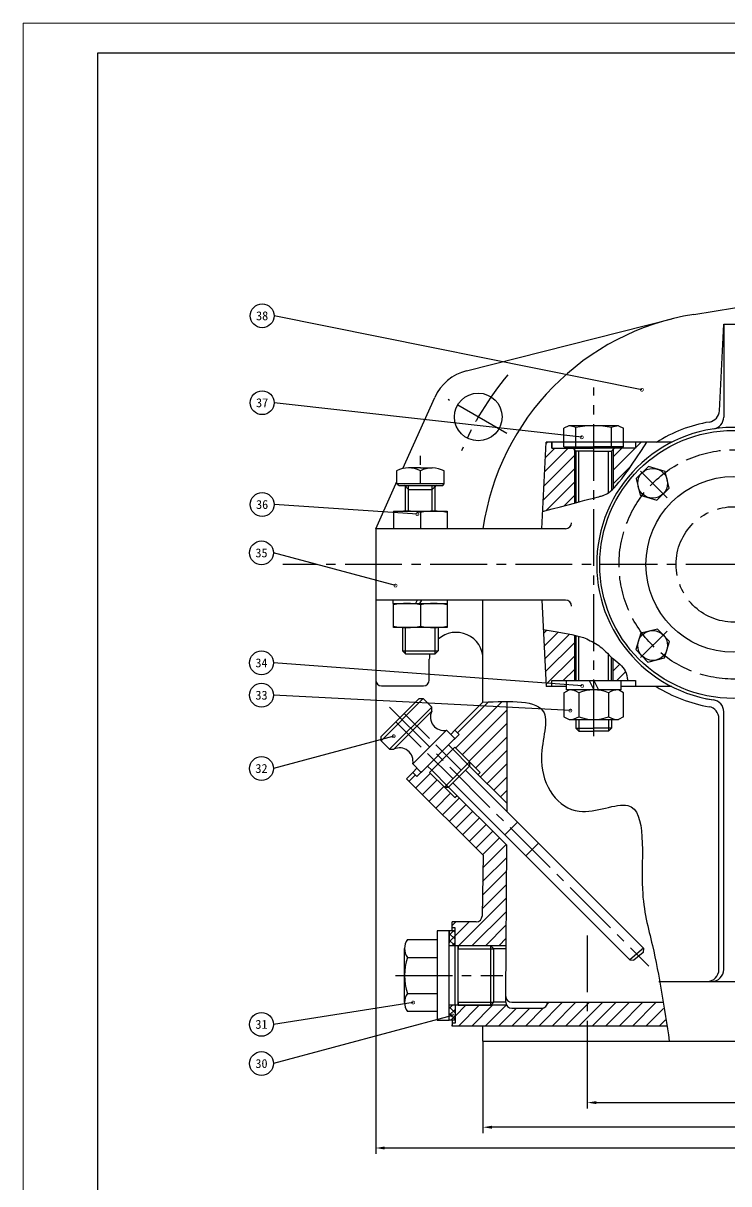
# Model space of a CAD drawing. Header units: millimetres. Extents: x -4 to 3231, y -4 to 1068.
# Drawn here: x 703.8 to 940.4, y 678 to 1067.6 of the extents above; entities that cross this region are included whole.
import ezdxf
from ezdxf import colors
from ezdxf.entities.mleader import LeaderData, LeaderLine
from ezdxf.enums import TextEntityAlignment as Align
from ezdxf.math import Vec2, Vec3

# ---------------------------------------------------------------- set-up
doc = ezdxf.new("R2010")
doc.units = ezdxf.units.MM
doc.linetypes.add('ACAD_ISO02W100', pattern=[15, 12, -3])
doc.linetypes.add('CENTER2', pattern=[28.575, 19.05, -3.175, 3.175, -3.175])
for name, color, linetype, lineweight in [('41螺栓', 7, 'Continuous', 30), ('42螺母', 7, 'Continuous', 30), ('42螺母-弹性垫片', 7, 'Continuous', 30), ('剖面线', 5, 'Continuous', 20), ('标注线', 3, 'Continuous', 20), ('粗实线', 7, 'Continuous', 30), ('粗实线层', 7, 'Continuous', 30)]:
    doc.layers.add(name, color=color, linetype=linetype, lineweight=lineweight)
for name, color, linetype in [('中心线', 1, 'CENTER2'), ('细实线', 7, 'Continuous'), ('细实线层', 7, 'Continuous'), ('虚线层', 7, 'ACAD_ISO02W100'), ('齿轮分度圆', 80, 'CENTER2')]:
    doc.layers.add(name, color=color, linetype=linetype)
doc.styles.get("Standard").update_dxf_attribs({"font": 'txt', "bigfont": 'gbcbig.shx'})
doc.styles.add('国标字母', font='simfang.ttf', dxfattribs={"width": 0.667, "height": 5})
doc.dimstyles.new('直线', dxfattribs={"dimtxt": 5, "dimasz": 3, "dimexe": 2, "dimexo": 0, "dimgap": 1, "dimtad": 1, "dimdec": 0, "dimdsep": 46, "dimtxsty": 'Standard', "dimcen": 2.5, "dimadec": 0, "dimazin": 0, "dimtfac": 1, "dimtdec": 0, "dimtix": 1, "dimtmove": 0, "dimatfit": 3, "dimfxl": 1, "dimtfill": 1, "dimarcsym": 1})
pattern_1 = [(45, (-1764.066, -3005.4543), (-2.245064, 2.245064), [])]

# ---------------------------------------------------------------- blocks, each defined once
blk = doc.blocks.new('*U4')
at = {"layer": '中心线', "color": 0}
blk.add_line((4.87, -4.87), (-4.07, 4.07), dxfattribs=at)
at = {"layer": '粗实线', "color": 0}
blk.add_lwpolyline([(-5.54, 1.61), (-4.17, -4), (1.38, -5.61), (5.54, -1.61), (4.17, 4), (-1.38, 5.61)], close=True, dxfattribs=at)
blk.add_circle((0, 0), 5, dxfattribs=at)
blk = doc.blocks.new('*U5')
at = {"layer": '粗实线', "color": 0, "linetype": 'ByBlock', "lineweight": -2, "transparency": 16777216}
blk.add_blockref('*U4', (2678.99, 3918.57), dxfattribs=at)
for p, rotation in [((2733.43, 3918.57), 270), ((2678.99, 3864.12), 90), ((2733.43, 3864.12), 180)]:
    blk.add_blockref('*U4', p, dxfattribs=dict(at, rotation=rotation))
blk = doc.blocks.new('*D6')
at = {"layer": 'Defpoints', "color": 0, "transparency": 16777216}
for p in [(821.99, 847.09), (1341.14, 847.09), (821.99, 689.99)]:
    blk.add_point(p, dxfattribs=at)
at = {"layer": '标注线', "color": 0, "lineweight": -2, "transparency": 16777216}
for p, q in [((821.99, 847.09), (821.99, 687.99)), ((1341.14, 847.09), (1341.14, 687.99)), ((1338.14, 689.99), (824.99, 689.99))]:
    blk.add_line(p, q, dxfattribs=at)
at = {"layer": '标注线', "color": 0, "transparency": 16777216}
for points in [[(824.99, 690.49), (824.99, 689.49), (821.99, 689.99)], [(1338.14, 690.49), (1338.14, 689.49), (1341.14, 689.99)]]:
    blk.add_solid(points, dxfattribs=at)
at = {"layer": '标注线', "color": 0, "transparency": 16777216, "insert": (1081.57, 693.49), "char_height": 5, "attachment_point": 5, "bg_fill": 3, "box_fill_scale": 1.1, "bg_fill_color": 256, "bg_fill_true_color": 13158600, "bg_fill_transparency": 0}
blk.add_mtext('519', dxfattribs=at)
blk = doc.blocks.new('*D7')
at = {"layer": 'Defpoints', "color": 0, "transparency": 16777216}
for p in [(857.99, 725.89), (1305.14, 725.89), (857.99, 696.97)]:
    blk.add_point(p, dxfattribs=at)
at = {"layer": '标注线', "color": 0, "lineweight": -2, "transparency": 16777216}
for p, q in [((857.99, 725.89), (857.99, 694.97)), ((1305.14, 725.89), (1305.14, 694.97)), ((1302.14, 696.97), (860.99, 696.97))]:
    blk.add_line(p, q, dxfattribs=at)
at = {"layer": '标注线', "color": 0, "transparency": 16777216}
for points in [[(860.99, 697.47), (860.99, 696.47), (857.99, 696.97)], [(1302.14, 697.47), (1302.14, 696.47), (1305.14, 696.97)]]:
    blk.add_solid(points, dxfattribs=at)
at = {"layer": '标注线', "color": 0, "transparency": 16777216, "insert": (1081.57, 700.47), "char_height": 5, "attachment_point": 5, "bg_fill": 3, "box_fill_scale": 1.1, "bg_fill_color": 256, "bg_fill_true_color": 13158600, "bg_fill_transparency": 0}
blk.add_mtext('447', dxfattribs=at)
blk = doc.blocks.new('*D9')
at = {"layer": 'Defpoints', "color": 0, "transparency": 16777216}
for p in [(892.99, 714.33), (1270.14, 714.33), (1270.14, 705.23)]:
    blk.add_point(p, dxfattribs=at)
at = {"layer": '标注线', "color": 0, "lineweight": -2, "transparency": 16777216}
for p, q in [((892.99, 714.33), (892.99, 703.23)), ((1270.14, 714.33), (1270.14, 703.23)), ((895.99, 705.23), (1267.14, 705.23))]:
    blk.add_line(p, q, dxfattribs=at)
at = {"layer": '标注线', "color": 0, "transparency": 16777216}
for points in [[(895.99, 705.73), (895.99, 704.73), (892.99, 705.23)], [(1267.14, 705.73), (1267.14, 704.73), (1270.14, 705.23)]]:
    blk.add_solid(points, dxfattribs=at)
at = {"layer": '标注线', "color": 0, "transparency": 16777216, "insert": (1081.57, 708.73), "char_height": 5, "attachment_point": 5, "bg_fill": 3, "box_fill_scale": 1.1, "bg_fill_color": 256, "bg_fill_true_color": 13158600, "bg_fill_transparency": 0}
blk.add_mtext('377', dxfattribs=at)
blk = doc.blocks.new('_TagCircle')
at = {"color": 0, "linetype": 'ByBlock', "lineweight": -2, "transparency": 16777216}
blk.add_circle((0, 0), 4, dxfattribs=at)
at = {"layer": '细实线', "color": 0, "transparency": 16777216, "style": '国标字母'}
blk.add_attdef('TAGNUMBER', text='', height=3, dxfattribs=at).set_placement((0, -1.5), align=Align.CENTER)
blk = doc.blocks.new('_DotSmall')
at = {"color": 0, "linetype": 'ByBlock', "const_width": 0.5}
blk.add_lwpolyline([(-0.0625, 0, 1), (0.0625, 0, 1)], format="xyb", close=True, dxfattribs=at)

msp = doc.modelspace()

# ---------------------------------------------------------------- hatches: boundary and pattern name
at = {"layer": '剖面线'}
h = msp.add_hatch(dxfattribs=at)
h.set_pattern_fill('ANSI31', color=0)
h.set_pattern_definition(pattern_1)
edge = h.paths.add_edge_path()
edge.add_spline(control_points=[(865.99, 839.52), (863.39, 839.68), (860.69, 839.67), (857.99, 839.66)], knot_values=[0, 0, 0, 0, 7.517205, 7.517205, 7.517205, 7.517205], degree=3, periodic=0)
edge.add_line((857.99, 839.66), (848.57, 830.24))
edge.add_line((848.57, 830.24), (849.99, 828.82))
edge.add_line((849.99, 828.82), (846.45, 825.29))
edge.add_line((846.45, 825.29), (847.86, 823.87))
edge.add_line((847.86, 823.87), (848.57, 824.58))
edge.add_line((848.57, 824.58), (853.52, 819.63))
edge.add_line((853.52, 819.63), (857.06, 816.09))
edge.add_line((857.06, 816.09), (856.35, 815.39))
edge.add_line((856.35, 815.39), (865.99, 805.74))
edge.add_line((865.99, 805.74), (865.99, 839.52))
h.paths.add_polyline_path([(849.28, 808.32), (848.57, 807.61), (845.04, 811.14), (840.09, 816.09), (840.79, 816.8), (839.38, 818.21), (835.84, 814.68), (834.43, 816.09), (832.31, 813.97), (858.01, 788.27), (857.71, 767.86, -0.40987), (855.71, 765.89), (847.66, 765.89), (847.66, 763.89), (848.66, 763.89), (848.66, 757.89), (860.66, 757.89), (865.76, 757.89), (865.96, 791.64)])
edge = h.paths.add_edge_path()
edge.add_spline(control_points=[(919.59, 730.89), (919.12, 733.55), (918.65, 736.22), (918.18, 738.89)], knot_values=[131.869223, 131.869223, 131.869223, 131.869223, 140.007208, 140.007208, 140.007208, 140.007208], degree=3, periodic=0)
edge.add_line((918.18, 738.89), (879.66, 738.89))
edge.add_arc((877.66, 738.89), 2, -90, 0, ccw=False)
edge.add_line((877.66, 736.89), (867.66, 736.89))
edge.add_arc((867.66, 738.89), 2, 210, 270, ccw=False)
edge.add_line((865.93, 737.89), (860.66, 737.89))
edge.add_line((860.66, 737.89), (848.66, 737.89))
edge.add_line((848.66, 737.89), (848.66, 731.89))
edge.add_line((848.66, 731.89), (847.66, 731.89))
edge.add_line((847.66, 731.89), (847.66, 730.89))
edge.add_line((847.66, 730.89), (919.59, 730.89))
h = msp.add_hatch(dxfattribs=at)
h.set_pattern_fill('ANSI31', color=0, scale=0.5)
h.set_pattern_definition([(45, (-1764.0659, -3005.4543), (-1.122532, 1.122532), [])])
h.paths.add_polyline_path([(848.66, 762.89), (846.66, 762.89), (846.66, 758.89, 0.414214), (847.66, 757.89, 0.414214), (848.66, 758.89)])
h.paths.add_polyline_path([(848.66, 736.89, 0.414214), (847.66, 737.89, 0.414214), (846.66, 736.89), (846.66, 732.89), (848.66, 732.89)])
h = msp.add_hatch(dxfattribs=at)
h.set_pattern_fill('ANSI31', color=0, scale=0.5, angle=90)
h.set_pattern_definition([(135, (-1764.0659, -3005.4543), (-1.122532, -1.122532), [])])
h.paths.add_polyline_path([(848.66, 762.89), (846.66, 762.89), (846.66, 758.89, 0.414214), (847.66, 757.89, 0.414214), (848.66, 758.89)])
h.paths.add_polyline_path([(848.66, 736.89, 0.414214), (847.66, 737.89, 0.414214), (846.66, 736.89), (846.66, 732.89), (848.66, 732.89)])
at = {"layer": '细实线'}
h = msp.add_hatch(dxfattribs=at)
h.set_pattern_fill('ANSI31', color=0)
h.set_pattern_definition(pattern_1)
edge = h.paths.add_edge_path()
edge.add_spline(control_points=[(888.64, 862.16), (886.59, 862.61), (883.39, 863.2), (878.17, 864.04)], knot_values=[11.751422, 11.751422, 11.751422, 11.751422, 13.580338, 13.580338, 13.580338, 13.580338], degree=3, periodic=0)
edge.add_line((878.17, 864.04), (879.13, 844.88))
edge.add_line((879.13, 844.88), (881.14, 844.88))
edge.add_line((881.14, 844.88), (881.14, 846.88))
edge.add_line((881.14, 846.88), (888.64, 846.88))
edge.add_line((888.64, 846.88), (888.64, 862.16))
edge = h.paths.add_edge_path()
edge.add_spline(control_points=[(906.55, 846.88), (906.36, 848.03), (905.83, 851.13), (903.17, 852.97), (901.14, 854.68)], knot_values=[27.071396, 27.071396, 27.071396, 27.071396, 30.447556, 36.218456, 36.218456, 36.218456, 36.218456], degree=3, periodic=0)
edge.add_line((901.64, 854.26), (901.64, 846.88))
edge.add_line((901.64, 846.88), (906.55, 846.88))
edge = h.paths.add_edge_path()
edge.add_arc((888.04, 924.29), 0.6, 0, 90)
edge.add_line((888.04, 924.89), (881.14, 924.89))
edge.add_line((881.14, 924.89), (881.14, 926.89))
edge.add_line((881.14, 926.89), (879.13, 926.89))
edge.add_line((879.13, 926.89), (877.96, 903.67))
edge.add_spline(control_points=[(877.96, 903.67), (882.49, 904.87), (885.97, 905.78), (888.64, 906.48)], knot_values=[18.814862, 18.814862, 18.814862, 18.814862, 19.592617, 19.592617, 19.592617, 19.592617], degree=3, periodic=0)
edge.add_line((888.64, 906.48), (888.64, 924.29))
edge = h.paths.add_edge_path()
edge.add_spline(control_points=[(901.64, 911.24), (903.73, 913.33), (906.9, 917.59), (912.98, 926.89)], knot_values=[24.965026, 24.965026, 24.965026, 24.965026, 29.467372, 29.467372, 29.467372, 29.467372], degree=3, periodic=0)
edge.add_line((912.98, 926.89), (909.14, 926.89))
edge.add_line((909.14, 926.89), (909.14, 924.89))
edge.add_line((909.14, 924.89), (902.24, 924.89))
edge.add_arc((902.24, 924.29), 0.6, 90, 180)
edge.add_line((901.64, 924.29), (901.64, 911.24))

# ---------------------------------------------------------------- linework, layer by layer
at = {"layer": '41螺栓'}
for p, q in [((827.99, 903.79), (827.99, 897.89)), ((827.99, 903.79), (845.99, 903.79)), ((836.99, 903.29), (836.99, 897.89)), ((845.99, 903.79), (845.99, 897.89)), ((830.99, 864.69), (830.99, 856.89)), ((842.99, 864.69), (842.99, 856.89)), ((830.99, 856.89), (831.99, 855.89)), ((830.99, 856.89), (842.99, 856.89)), ((831.99, 855.89), (841.99, 855.89)), ((841.99, 855.89), (842.99, 856.89))]:
    msp.add_line(p, q, dxfattribs=at)
at = {"layer": '41螺栓', "lineweight": -3}
for p, q in [((831.99, 855.89), (831.99, 864.69)), ((841.99, 855.89), (841.99, 864.69))]:
    msp.add_line(p, q, dxfattribs=at)
at = {"layer": '41螺栓'}
for centre in [(832.49, 883.29), (841.49, 883.29)]:
    msp.add_arc(centre, 20.5, 77.3196, 102.6804, dxfattribs=at)
at = {"layer": '42螺母'}
for p, q in [((827.99, 864.69), (827.99, 872.79)), ((827.99, 872.79), (845.99, 872.79)), ((845.99, 872.79), (845.99, 864.69)), ((836.99, 872.29), (836.99, 865.19)), ((845.99, 864.69), (827.99, 864.69))]:
    msp.add_line(p, q, dxfattribs=at)
for centre, start, end in [((832.49, 852.29), 77.3196, 102.6804), ((841.49, 852.29), 77.3196, 102.6804), ((832.49, 885.19), 257.3196, 282.6804), ((841.49, 885.19), 257.3196, 282.6804)]:
    msp.add_arc(centre, 20.5, start, end, dxfattribs=at)
at = {"layer": '42螺母-弹性垫片'}
for p, q in [((827.89, 872.79), (827.89, 873.89)), ((827.89, 872.79), (846.09, 872.79)), ((835.95, 873.89), (835.32, 872.79)), ((836.82, 872.79), (837.45, 873.89)), ((846.09, 872.79), (846.09, 873.89))]:
    msp.add_line(p, q, dxfattribs=at)
at = {"layer": '中心线', "color": 0}
for p, q in [((895.14, 828.25), (895.14, 945.32)), ((866, 929.85), (846.29, 941.23)), ((836.99, 919.35), (836.99, 922.34)), ((1345.14, 885.89), (790.85, 885.89)), ((826.65, 838.01), (913.6, 751.07)), ((892.99, 761.3), (892.99, 714.33)), ((828.66, 747.89), (864.66, 747.89))]:
    msp.add_line(p, q, dxfattribs=at)
msp.add_arc((942.14, 885.89), 99, 140, 157.3437, dxfattribs=at)
at = {"layer": '标注线', "color": 0}
for p, q in [((839.38, 818.21), (835.84, 814.68)), ((840.79, 816.8), (839.38, 818.21)), ((834.43, 816.09), (832.31, 813.97)), ((835.84, 814.68), (834.43, 816.09)), ((840.09, 816.09), (840.79, 816.8)), ((840.09, 816.09), (840.79, 816.8)), ((860.66, 757.89), (857.23, 757.89)), ((861.66, 756.89), (860.66, 757.89)), ((865.66, 756.89), (861.66, 756.89))]:
    msp.add_line(p, q, dxfattribs=at)
at = {"layer": '粗实线', "color": 0}
for p, q in [((928.68, 969.82), (1117.42, 1000.08)), ((852.49, 950.9), (921.31, 968.3)), ((928.68, 969.82), (928.68, 969.82)), ((928.68, 969.82), (928.68, 969.82)), ((937.29, 937.44), (938.74, 966.51)), ((938.74, 966.51), (945.54, 966.51)), ((938.74, 966.51), (938.74, 935.34)), ((831.07, 918.07), (841.81, 941.95)), ((886.84, 932.39), (885.14, 931.6)), ((885.14, 926.89), (885.14, 931.6)), ((903.44, 932.39), (886.84, 932.39)), ((889.14, 926.89), (889.14, 931.89)), ((901.14, 926.89), (901.14, 931.89)), ((903.44, 932.39), (905.14, 931.6)), ((905.14, 926.89), (905.14, 931.6)), ((877.68, 897.89), (879.13, 926.89)), ((921.3, 926.89), (879.13, 926.89)), ((881.14, 924.89), (881.14, 926.89)), ((881.14, 926.89), (881.14, 924.89)), ((881.14, 924.89), (895.14, 924.89)), ((885.14, 925.39), (885.14, 926.89)), ((885.14, 925.39), (895.14, 925.39)), ((886.34, 925.39), (886.84, 924.89)), ((889.14, 923.89), (888.33, 924.89)), ((888.64, 924.29), (888.64, 906.48)), ((889.14, 925.39), (889.14, 926.89)), ((889.14, 923.89), (889.14, 906.61)), ((895.14, 923.89), (889.14, 923.89)), ((905.14, 925.39), (895.14, 925.39)), ((909.14, 924.89), (895.14, 924.89)), ((895.14, 923.89), (901.14, 923.89)), ((901.14, 925.39), (901.14, 926.89)), ((901.14, 923.89), (901.96, 924.89)), ((901.14, 923.89), (901.14, 910.76)), ((901.64, 924.29), (901.64, 911.24)), ((903.94, 925.39), (903.44, 924.89)), ((905.14, 925.39), (905.14, 926.89)), ((909.14, 926.89), (909.14, 924.89)), ((828.99, 917.29), (828.99, 912.89)), ((836.99, 918.29), (832.99, 918.29)), ((836.99, 918.29), (840.99, 918.27)), ((836.99, 912.89), (836.99, 917.29)), ((844.99, 912.89), (844.99, 917.26)), ((821.99, 897.89), (828.74, 912.89)), ((828.74, 912.89), (828.99, 913.45)), ((844.99, 912.89), (828.99, 912.89)), ((829.76, 912.39), (829.26, 912.89)), ((829.76, 912.39), (844.49, 912.39)), ((832.99, 910.99), (831.77, 912.39)), ((831.99, 903.78), (831.99, 911.99)), ((840.99, 910.99), (842.21, 912.39)), ((841.99, 903.78), (841.99, 911.99)), ((844.49, 912.39), (844.99, 912.89)), ((832.99, 910.99), (840.99, 910.99)), ((831.99, 897.89), (821.99, 897.89)), ((821.99, 897.89), (821.99, 873.89)), ((885.68, 897.89), (831.99, 897.89)), ((828.89, 873.89), (821.99, 873.89)), ((821.99, 873.89), (821.99, 847.09)), ((885.68, 873.89), (828.89, 873.89)), ((857.99, 839.66), (857.99, 873.89)), ((877.68, 873.89), (879.13, 844.88)), ((888.64, 862.16), (888.64, 846.88)), ((889.14, 862.04), (889.14, 846.88)), ((839.99, 847.09), (839.99, 854.09)), ((901.14, 846.88), (901.14, 854.68)), ((901.64, 846.88), (901.64, 854.25)), ((881.14, 844.88), (881.14, 846.88)), ((881.14, 846.88), (909.14, 846.88)), ((886.04, 844.88), (886.04, 846.88)), ((893.59, 846.88), (894.59, 844.88)), ((895.14, 846.88), (896.14, 844.88)), ((904.24, 846.88), (904.24, 844.88)), ((909.14, 846.88), (909.14, 844.88)), ((823.99, 845.09), (837.99, 845.09)), ((886.04, 844.88), (879.13, 844.88)), ((885.14, 842.78), (886.88, 843.78)), ((886.04, 843.78), (886.04, 844.88)), ((904.24, 843.78), (886.04, 843.78)), ((890.14, 842.78), (890.14, 834.78)), ((894.59, 844.88), (895.14, 843.78)), ((896.14, 844.88), (896.69, 843.78)), ((900.14, 842.78), (900.14, 834.78)), ((905.14, 842.78), (903.41, 843.78)), ((921.3, 844.88), (904.24, 844.88)), ((904.24, 844.88), (904.24, 843.78)), ((823.82, 826.7), (837.97, 840.84)), ((823.82, 828.11), (836.55, 840.84)), ((840.79, 838.01), (826.65, 823.87)), ((836.55, 840.84), (837.97, 840.84)), ((837.97, 840.84), (840.79, 838.01)), ((840.79, 836.6), (840.79, 838.01)), ((857.99, 839.66), (848.57, 830.24)), ((865.99, 839.52), (865.99, 802.91)), ((840.79, 836.6), (828.07, 823.87)), ((885.14, 834.78), (886.88, 833.78)), ((886.88, 833.78), (903.41, 833.78)), ((889.14, 833.78), (889.14, 830.89)), ((901.14, 833.78), (901.14, 830.89)), ((905.14, 834.78), (903.41, 833.78)), ((937.14, 749.89), (937.14, 834.17)), ((938.74, 749.89), (938.74, 836.44)), ((845.74, 830.24), (834.43, 818.92)), ((848.57, 827.41), (845.74, 830.24)), ((848.57, 830.24), (847.16, 828.82)), ((848.57, 830.24), (849.99, 828.82)), ((889.14, 830.89), (890.14, 829.89)), ((889.14, 830.89), (895.14, 830.89)), ((890.14, 829.89), (895.14, 829.89)), ((901.14, 830.89), (895.14, 830.89)), ((900.14, 829.89), (895.14, 829.89)), ((901.14, 830.89), (900.14, 829.89)), ((823.82, 826.7), (823.82, 828.11)), ((826.65, 823.87), (823.82, 826.7)), ((837.26, 816.09), (848.57, 827.41)), ((849.99, 828.82), (846.45, 825.29)), ((826.65, 823.87), (828.07, 823.87)), ((840.09, 816.09), (848.57, 824.58)), ((846.45, 825.29), (847.86, 823.87)), ((846.45, 825.29), (847.86, 823.87)), ((847.86, 823.87), (848.57, 824.58)), ((848.57, 824.58), (853.52, 819.63)), ((848.57, 824.58), (853.52, 819.63)), ((834.43, 818.92), (837.26, 816.09)), ((835.84, 814.68), (839.38, 818.21)), ((839.38, 818.21), (840.79, 816.8)), ((839.38, 818.21), (840.79, 816.8)), ((853.52, 819.63), (845.04, 811.14)), ((853.52, 818.21), (846.45, 811.14)), ((853.52, 819.63), (853.52, 818.21)), ((853.52, 819.63), (853.52, 818.21)), ((853.52, 818.21), (853.52, 818.21)), ((853.52, 818.21), (866.01, 805.73)), ((834.43, 816.09), (832.31, 813.97)), ((834.43, 816.09), (835.84, 817.51)), ((834.43, 816.09), (835.84, 814.68)), ((840.79, 816.8), (840.09, 816.09)), ((845.04, 811.14), (840.09, 816.09)), ((840.09, 816.09), (845.04, 811.14)), ((911.83, 757.08), (852.11, 816.8)), ((857.06, 816.09), (856.35, 815.39)), ((832.31, 813.97), (858.01, 788.27)), ((846.45, 811.14), (845.04, 811.14)), ((845.04, 811.14), (846.45, 811.14)), ((846.45, 811.14), (846.45, 811.14)), ((846.45, 811.14), (865.96, 791.64)), ((907.21, 753.21), (847.86, 812.56)), ((848.57, 807.61), (849.28, 808.32)), ((869.52, 799.39), (865.28, 795.14)), ((865.66, 740.89), (865.96, 791.64)), ((876.59, 792.31), (872.35, 788.07)), ((858.01, 788.27), (857.71, 767.86)), ((847.66, 763.89), (847.66, 765.89)), ((855.71, 765.89), (847.66, 765.89)), ((848.66, 763.89), (847.66, 763.89)), ((847.66, 762.89), (847.66, 763.89)), ((848.66, 737.89), (848.66, 763.89)), ((832.66, 759.99), (842.66, 759.99)), ((846.66, 762.89), (842.66, 762.89)), ((842.66, 762.89), (842.66, 732.89)), ((846.66, 732.89), (846.66, 762.89)), ((848.66, 762.89), (846.66, 762.89)), ((846.66, 762.89), (846.66, 758.89)), ((848.66, 758.89), (848.66, 762.89)), ((831.66, 738.81), (831.66, 756.96)), ((860.66, 757.89), (846.66, 757.89)), ((860.66, 757.89), (849.66, 757.89)), ((849.66, 757.89), (849.66, 756.79)), ((849.66, 737.89), (849.66, 757.89)), ((861.66, 756.89), (860.66, 757.89)), ((861.66, 756.89), (860.66, 757.89)), ((860.66, 737.89), (860.66, 757.89)), ((865.66, 756.89), (861.66, 756.89)), ((861.66, 738.89), (861.66, 756.89)), ((911.83, 757.08), (907.21, 753.21)), ((911.83, 757.08), (911.7, 755.67)), ((832.66, 753.94), (842.66, 753.94)), ((907.21, 753.21), (908.62, 753.09)), ((911.7, 755.67), (908.62, 753.09)), ((916.95, 745.89), (1034.74, 745.89)), ((934.74, 745.89), (947.14, 745.89)), ((832.66, 741.84), (842.66, 741.84)), ((865.66, 738.89), (865.66, 740.89)), ((865.66, 738.89), (865.66, 740.89)), ((860.66, 737.89), (846.66, 737.89)), ((846.66, 732.89), (846.66, 736.89)), ((848.66, 737.89), (848.66, 732.89)), ((848.66, 736.89), (848.66, 731.89)), ((849.66, 738.99), (849.66, 737.89)), ((849.66, 737.89), (860.66, 737.89)), ((860.66, 737.89), (861.66, 738.89)), ((861.66, 738.89), (860.66, 737.89)), ((865.66, 738.89), (861.66, 738.89)), ((867.66, 738.89), (918.18, 738.89)), ((867.66, 736.89), (877.66, 736.89)), ((842.66, 735.79), (832.66, 735.79)), ((842.66, 732.89), (846.66, 732.89)), ((848.66, 732.89), (846.66, 732.89)), ((847.66, 732.89), (847.66, 731.89)), ((848.66, 731.89), (847.66, 731.89)), ((847.66, 731.89), (847.66, 730.89)), ((847.66, 730.89), (847.66, 731.39)), ((919.59, 730.89), (847.66, 730.89)), ((857.99, 725.89), (857.99, 730.89)), ((857.99, 725.89), (1305.14, 725.89))]:
    msp.add_line(p, q, dxfattribs=at)
for centre, radius in [((856.41, 935.39), 8), ((942.14, 885.89), 45), ((942.14, 885.89), 29.5)]:
    msp.add_circle(centre, radius, dxfattribs=at)
for centre, radius, start, end in [((942.14, 885.89), 85, 99.1103, 171.8841), ((856.41, 935.39), 16, 104.1844, 155.7811), ((933.29, 937.64), 4, 279.7034, 357.1376), ((934.74, 935.34), 4, 278.511, 0), ((884.13, 914.39), 18.2, 74.0282, 81.4422), ((895.14, 896.14), 36.25, 80.4727, 99.5273), ((942.14, 885.89), 46, 81.7536, 261.489), ((906.15, 914.39), 18.2, 98.5578, 105.9718), ((942.14, 885.89), 48.5, 99.7034, 122.3481), ((888.04, 924.29), 0.6, 0, 90), ((902.24, 924.29), 0.6, 90, 180), ((832.99, 909.79), 8.5, 61.9276, 118.0724), ((840.96, 909.77), 8.5, 61.7305, 117.8752), ((831.59, 911.99), 0.4, 0, 90), ((842.39, 911.99), 0.4, 90, 180), ((885.68, 899.89), 2, 270, 0), ((885.68, 871.89), 2, 0, 90), ((848.99, 854.09), 9, 0, 131.8103), ((848.99, 854.09), 9, 168.463, 180), ((823.99, 847.09), 2, 180, 270), ((837.99, 847.09), 2, 270, 0), ((886.88, 837.94), 5.84, 55.9715, 90), ((895.14, 830.78), 13, 67.3801, 112.6199), ((903.41, 837.94), 5.84, 90, 124.0285), ((942.57, 887.5), 50.17, 238.1697, 259.9673), ((942.14, 885.89), 46, 258.0313, 261.489), ((933.14, 834.17), 4, 0, 80.1291), ((934.74, 836.44), 4, 0, 81.489), ((844.86, 834.66), 4.51, 154.44, 281.3099), ((886.88, 839.62), 5.84, 270, 304.0285), ((895.14, 846.78), 13, 247.3801, 292.6199), ((903.41, 839.62), 5.84, 235.9715, 270), ((830.01, 819.81), 4.51, 348.6901, 115.56), ((855.71, 767.89), 2, 270, 359.149), ((836.74, 756.96), 5.08, 143.4144, 216.5856), ((850.46, 747.89), 18.8, 161.229, 198.771), ((933.14, 749.89), 4, 270, 0), ((934.74, 749.89), 4, 270, 0), ((836.74, 738.81), 5.08, 143.4144, 216.5856), ((867.66, 740.89), 2, 180, 270), ((867.66, 738.89), 2, 180, 270), ((877.66, 738.89), 2, 270, 0)]:
    msp.add_arc(centre, radius, start, end, dxfattribs=at)
at = {"layer": '粗实线层', "color": 0}
for p, q in [((885.14, 842.78), (885.14, 834.78)), ((905.14, 834.78), (905.14, 842.78))]:
    msp.add_line(p, q, dxfattribs=at)
at = {"layer": '粗实线层', "color": 0, "lineweight": 30}
msp.add_lwpolyline([(1882.75, 236.57), (728.75, 236.57), (728.75, 1057.57), (1882.75, 1057.57)], close=True, dxfattribs=at)
at = {"layer": '细实线', "color": 0}
for p, q in [((890.14, 906.88), (890.14, 923.89)), ((900.14, 909.95), (900.14, 923.89)), ((832.99, 903.78), (832.99, 912.39)), ((840.99, 903.78), (840.99, 912.39)), ((890.14, 846.88), (890.14, 861.8)), ((900.14, 846.88), (900.14, 855.62)), ((890.14, 833.78), (890.14, 829.89)), ((900.14, 833.78), (900.14, 829.89)), ((853.52, 818.21), (847.86, 823.87)), ((857.06, 816.09), (853.52, 819.63)), ((846.45, 811.14), (840.79, 816.8)), ((848.57, 807.61), (845.04, 811.14)), ((849.66, 756.89), (861.66, 756.89)), ((865.66, 757.89), (860.66, 757.89)), ((849.66, 738.89), (861.66, 738.89)), ((865.93, 737.89), (860.66, 737.89))]:
    msp.add_line(p, q, dxfattribs=at)
at = {"layer": '细实线', "color": 0, "lineweight": 30}
msp.add_arc((847.4, 839.66), 10.6, 179.9557, 180, dxfattribs=at)
at = {"layer": '细实线', "color": 0}
for points, knots in [([(877.96, 903.67), (896.22, 908.49), (899.95, 909.28), (902.83, 911.36), (912.98, 926.89)], [18.814862, 18.814862, 18.814862, 18.814862, 21.951221, 29.467372, 29.467372, 29.467372, 29.467372]), ([(878.17, 864.04), (890.2, 862.1), (893.13, 860.73), (897.56, 858.53), (899.81, 855.86), (901.14, 854.68)], [11.751422, 11.751422, 11.751422, 11.751422, 15.969449, 21.224447, 26.431743, 26.431743, 26.431743, 26.431743]), ([(901.14, 854.68), (903.17, 852.97), (905.83, 851.13), (906.36, 848.03), (906.55, 846.88)], [27.071396, 27.071396, 27.071396, 27.071396, 32.842297, 36.218456, 36.218456, 36.218456, 36.218456])]:
    msp.add_open_spline(points, degree=3, knots=knots, dxfattribs=at)
msp.add_spline([(857.99, 839.66), (878.47, 836.05), (877.59, 819.82), (890.28, 803.03), (906.54, 804.94), (911.48, 776.88), (914.82, 757.98), (920.48, 725.89)], degree=3, dxfattribs=at)
at = {"layer": '细实线层', "color": 0, "lineweight": 20}
msp.add_lwpolyline([(703.75, 1067.57), (1892.75, 1067.57), (1892.75, 226.57), (703.75, 226.57)], close=True, dxfattribs=at)
at = {"layer": '虚线层', "color": 0}
for p, q in [((831.6, 835.89), (851.4, 816.09)), ((828.77, 833.06), (848.57, 813.27))]:
    msp.add_line(p, q, dxfattribs=at)
msp.add_circle((942.14, 885.89), 38.5, dxfattribs=at)
at = {"layer": '齿轮分度圆', "color": 0}
msp.add_circle((942.14, 885.89), 19.38, dxfattribs=at)

# ---------------------------------------------------------------- block references
at = {"layer": '粗实线', "color": 0}
msp.add_blockref('*U5', (-1764.07, -3005.45), dxfattribs=at)

# ---------------------------------------------------------------- leaders
at = {"layer": '细实线'}
ml = msp.add_multileader_block('Standard', dxfattribs=at)
ml.set_content('_TagCircle', color=256)
ml.set_attribute('TAGNUMBER', '38', width=0)
ml.set_leader_properties()
ml.set_arrow_properties(name='DOTSMALL')
ml.build(insert=Vec2(0, 0))
ml.multileader.update_dxf_attribs({"text_right_attachment_type": 6, "dogleg_length": 0, "arrow_head_size": 2})
ctx = ml.context
ctx.base_point, ctx.arrow_head_size, ctx.plane_origin = Vec3(779.9, 969.36), 2, Vec3(911.3, 944.53)
ctx.right_attachment = 6
notes = []
notes.append((ctx, [(0, (1, 1, 0), (787.9, 969.36), (-1, 0), 0, [(0, [(911.3, 944.53)], 0, [])])]))
ctx.block.insert = Vec3(783.9, 969.36)
ml = msp.add_multileader_block('Standard', dxfattribs=at)
ml.set_content('_TagCircle', color=256)
ml.set_attribute('TAGNUMBER', '37', width=0)
ml.set_leader_properties()
ml.set_arrow_properties(name='DOTSMALL')
ml.build(insert=Vec2(0, 0))
ml.multileader.update_dxf_attribs({"text_right_attachment_type": 6, "dogleg_length": 0, "arrow_head_size": 2})
ctx = ml.context
ctx.base_point, ctx.arrow_head_size, ctx.plane_origin = Vec3(779.9, 940.17), 2, Vec3(891.13, 928.56)
ctx.right_attachment = 6
notes.append((ctx, [(0, (1, 1, 0), (787.9, 940.17), (-1, 0), 0, [(0, [(891.13, 928.56)], 0, [])])]))
ctx.block.insert = Vec3(783.9, 940.17)
ml = msp.add_multileader_block('Standard', dxfattribs=at)
ml.set_content('_TagCircle', color=256)
ml.set_attribute('TAGNUMBER', '36', width=0)
ml.set_leader_properties()
ml.set_arrow_properties(name='DOTSMALL')
ml.build(insert=Vec2(0, 0))
ml.multileader.update_dxf_attribs({"text_right_attachment_type": 6, "dogleg_length": 0, "arrow_head_size": 2})
ctx = ml.context
ctx.base_point, ctx.arrow_head_size, ctx.plane_origin = Vec3(779.9, 906.01), 2, Vec3(835.97, 902.78)
ctx.right_attachment = 6
notes.append((ctx, [(0, (1, 1, 0), (787.9, 906.01), (-1, 0), 0, [(0, [(835.97, 902.78)], 0, [])])]))
ctx.block.insert = Vec3(783.9, 906.01)
ml = msp.add_multileader_block('Standard', dxfattribs=at)
ml.set_content('_TagCircle', color=256)
ml.set_attribute('TAGNUMBER', '35', width=0)
ml.set_leader_properties()
ml.set_arrow_properties(name='DOTSMALL')
ml.build(insert=Vec2(0, 0))
ml.multileader.update_dxf_attribs({"text_right_attachment_type": 6, "dogleg_length": 0, "arrow_head_size": 2})
ctx = ml.context
ctx.base_point, ctx.arrow_head_size, ctx.plane_origin = Vec3(779.68, 889.76), 2, Vec3(828.64, 878.78)
ctx.right_attachment = 6
notes.append((ctx, [(0, (1, 1, 0), (787.68, 889.76), (-1, 0), 0, [(0, [(828.64, 878.78)], 0, [])])]))
ctx.block.insert = Vec3(783.68, 889.76)
for ctx, leaders in notes:
    for number, flags, end, landing, length, lines in leaders:
        leader = LeaderData()
        leader.index, (leader.has_last_leader_line, leader.has_dogleg_vector, leader.attachment_direction) = number, flags
        leader.last_leader_point, leader.dogleg_vector, leader.dogleg_length = Vec3(end), Vec3(landing), length
        for number, points, colour, breaks in lines:
            line = LeaderLine()
            line.index, line.vertices, line.color, line.breaks = number, Vec3.list(points), colors.encode_raw_color(colour), breaks
            leader.lines.append(line)
        ctx.leaders.append(leader)

# ---------------------------------------------------------------- next in the draw order: dimensions: what is measured, and where the dimension line sits
at = {"layer": '标注线'}
dim = msp.add_linear_dim(base=(821.99, 689.99), p1=(1341.14, 847.09), p2=(821.99, 847.09), dimstyle='直线', dxfattribs=at)
dim.commit()
dim.dimension.update_dxf_attribs({"geometry": '*D6', "text_midpoint": (1081.57, 693.49)})

# ---------------------------------------------------------------- next in the draw order: dimensions: what is measured, and where the dimension line sits
dim = msp.add_linear_dim(base=(857.99, 696.97), p1=(1305.14, 725.89), p2=(857.99, 725.89), dimstyle='直线', dxfattribs=at)
dim.commit()
dim.dimension.update_dxf_attribs({"geometry": '*D7', "text_midpoint": (1081.57, 700.47)})

# ---------------------------------------------------------------- next in the draw order: leaders
at = {"layer": '细实线'}
ml = msp.add_multileader_block('Standard', dxfattribs=at)
ml.set_content('_TagCircle', color=256)
ml.set_attribute('TAGNUMBER', '34', width=0)
ml.set_leader_properties()
ml.set_arrow_properties(name='DOTSMALL')
ml.build(insert=Vec2(0, 0))
ml.multileader.update_dxf_attribs({"text_right_attachment_type": 6, "dogleg_length": 0, "arrow_head_size": 2})
ctx = ml.context
ctx.base_point, ctx.arrow_head_size, ctx.plane_origin = Vec3(779.68, 852.84), 2, Vec3(891.29, 845.1)
ctx.right_attachment = 6
notes = []
notes.append((ctx, [(0, (1, 1, 0), (787.68, 852.84), (-1, 0), 0, [(0, [(891.29, 845.1)], 0, [])])]))
ctx.block.insert = Vec3(783.68, 852.84)
ml = msp.add_multileader_block('Standard', dxfattribs=at)
ml.set_content('_TagCircle', color=256)
ml.set_attribute('TAGNUMBER', '33', width=0)
ml.set_leader_properties()
ml.set_arrow_properties(name='DOTSMALL')
ml.build(insert=Vec2(0, 0))
ml.multileader.update_dxf_attribs({"text_right_attachment_type": 6, "dogleg_length": 0, "arrow_head_size": 2})
ctx = ml.context
ctx.base_point, ctx.arrow_head_size, ctx.plane_origin = Vec3(779.68, 842), 2, Vec3(887.3, 836.81)
ctx.right_attachment = 6
notes.append((ctx, [(0, (1, 1, 0), (787.68, 842), (-1, 0), 0, [(0, [(887.3, 836.81)], 0, [])])]))
ctx.block.insert = Vec3(783.68, 842)
ml = msp.add_multileader_block('Standard', dxfattribs=at)
ml.set_content('_TagCircle', color=256)
ml.set_attribute('TAGNUMBER', '32', width=0)
ml.set_leader_properties()
ml.set_arrow_properties(name='DOTSMALL')
ml.build(insert=Vec2(0, 0))
ml.multileader.update_dxf_attribs({"text_right_attachment_type": 6, "dogleg_length": 0, "arrow_head_size": 2})
ctx = ml.context
ctx.base_point, ctx.arrow_head_size, ctx.plane_origin = Vec3(779.68, 817.4), 2, Vec3(828.04, 828.22)
ctx.right_attachment = 6
notes.append((ctx, [(0, (1, 1, 0), (787.68, 817.4), (-1, 0), 0, [(0, [(828.04, 828.22)], 0, [])])]))
ctx.block.insert = Vec3(783.68, 817.4)
ml = msp.add_multileader_block('Standard', dxfattribs=at)
ml.set_content('_TagCircle', color=256)
ml.set_attribute('TAGNUMBER', '31', width=0)
ml.set_leader_properties()
ml.set_arrow_properties(name='DOTSMALL')
ml.build(insert=Vec2(0, 0))
ml.multileader.update_dxf_attribs({"text_right_attachment_type": 6, "dogleg_length": 0, "arrow_head_size": 2})
ctx = ml.context
ctx.base_point, ctx.arrow_head_size, ctx.plane_origin = Vec3(779.68, 731.5), 2, Vec3(834.56, 738.81)
ctx.right_attachment = 6
notes.append((ctx, [(0, (1, 1, 0), (787.68, 731.5), (-1, 0), 0, [(0, [(834.56, 738.81)], 0, [])])]))
ctx.block.insert = Vec3(783.68, 731.5)
ml = msp.add_multileader_block('Standard', dxfattribs=at)
ml.set_content('_TagCircle', color=256)
ml.set_attribute('TAGNUMBER', '30', width=0)
ml.set_leader_properties()
ml.set_arrow_properties(name='DOTSMALL')
ml.build(insert=Vec2(0, 0))
ml.multileader.update_dxf_attribs({"text_right_attachment_type": 6, "dogleg_length": 0, "arrow_head_size": 2})
ctx = ml.context
ctx.base_point, ctx.arrow_head_size, ctx.plane_origin = Vec3(779.68, 718.34), 2, Vec3(847.79, 734.44)
ctx.right_attachment = 6
notes.append((ctx, [(0, (1, 1, 0), (787.68, 718.34), (-1, 0), 0, [(0, [(847.79, 734.44)], 0, [])])]))
ctx.block.insert = Vec3(783.68, 718.34)
for ctx, leaders in notes:
    for number, flags, end, landing, length, lines in leaders:
        leader = LeaderData()
        leader.index, (leader.has_last_leader_line, leader.has_dogleg_vector, leader.attachment_direction) = number, flags
        leader.last_leader_point, leader.dogleg_vector, leader.dogleg_length = Vec3(end), Vec3(landing), length
        for number, points, colour, breaks in lines:
            line = LeaderLine()
            line.index, line.vertices, line.color, line.breaks = number, Vec3.list(points), colors.encode_raw_color(colour), breaks
            leader.lines.append(line)
        ctx.leaders.append(leader)

# ---------------------------------------------------------------- next in the draw order: dimensions: what is measured, and where the dimension line sits
at = {"layer": '标注线'}
dim = msp.add_linear_dim(base=(1270.14, 705.23), p1=(892.99, 714.33), p2=(1270.14, 714.33), dimstyle='直线', dxfattribs=at)
dim.commit()
dim.dimension.update_dxf_attribs({"geometry": '*D9', "text_midpoint": (1081.57, 708.73)})

doc.saveas('drawing.dxf')
